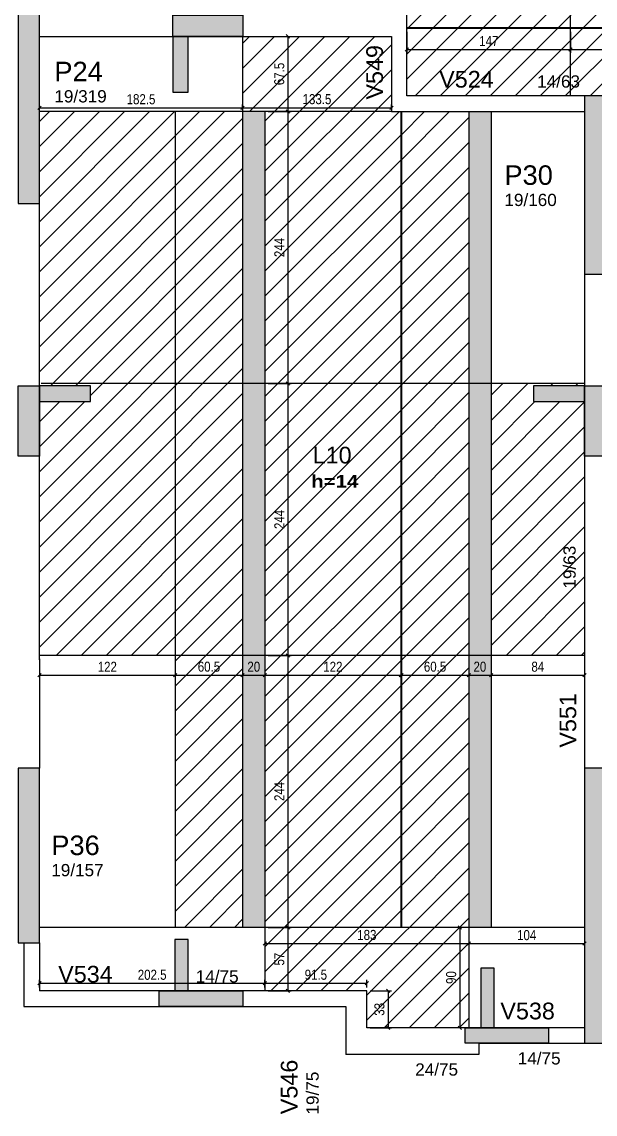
# Model space of a CAD drawing. Extents: x 3022 to 8661, y -614 to 3008.
# Drawn here: x 4243 to 4758, y 293 to 1273 of the extents above; entities that cross this region are included whole.
import ezdxf

# ---------------------------------------------------------------- set-up
doc = ezdxf.new("R2010")
doc.units = 0
doc.header["$PDMODE"] = 34
for name, color, linetype in [('COTA', 241, 'Continuous'), ('MTH-DIM-PILAR', 3, 'Continuous'), ('MTH-DIM-VIGA', 3, 'Continuous'), ('MTH-FACE-VIGA', 7, 'Continuous'), ('MTH-LINHA-SEÇÃO', 16, 'Continuous'), ('MTH-PILAR-SEGUE', 5, 'Continuous'), ('MTH-SOMBRA21', 150, 'Continuous'), ('MTH-SOMBRA25', 253, 'Continuous'), ('MTH-TIT1-PILAR', 5, 'Continuous'), ('MTH-TIT1-VIGA', 5, 'Continuous'), ('MTH-TXT-NEGRITO', 5, 'Continuous'), ('Painéis', 200, 'Continuous')]:
    doc.layers.add(name, color=color, linetype=linetype)
doc.layers.add('Hachura', color=251, linetype='Continuous', lineweight=9)
doc.styles.add('COTA TECNICA-50', font='techl___.ttf', dxfattribs={"height": 9})
doc.styles.add('TQS_ARIAL', font='arial.ttf')
doc.styles.add('TQS_ARIAL_BLACK', font='ariblk.ttf')
doc.dimstyles.new('COTA PAINEL-50', dxfattribs={"dimtxt": 9, "dimasz": 3, "dimexe": 3, "dimexo": 3, "dimgap": 3, "dimtad": 1, "dimdec": 1, "dimzin": 12, "dimdsep": 46, "dimtxsty": 'COTA TECNICA-50', "dimblk1": 'OBLIQUE', "dimblk2": 'OBLIQUE', "dimsah": 1, "dimcen": 0.9, "dimclrd": 4, "dimclre": 4, "dimclrt": 240, "dimadec": 1, "dimazin": 3, "dimtfac": 1, "dimtdec": 1, "dimtmove": 0, "dimatfit": 3, "dimfxl": 1, "dimtolj": 1, "dimtzin": 12, "dimarcsym": 0})

# ---------------------------------------------------------------- blocks, each defined once
blk = doc.blocks.new('_Oblique')
at = {"color": 0, "linetype": 'ByBlock', "lineweight": -2}
blk.add_line((-0.5, -0.5), (0.5, 0.5), dxfattribs=at)
blk = doc.blocks.new('*D71')
at = {"layer": 'COTA', "color": 4, "lineweight": -2, "transparency": 16777216}
for p, q in [((4258.87, 701.17), (4258.87, 683.43)), ((4380.87, 701.17), (4380.87, 683.43)), ((4258.87, 686.43), (4380.87, 686.43))]:
    blk.add_line(p, q, dxfattribs=at)
at = {"layer": 'Defpoints', "color": 0, "transparency": 16777216}
for p in [(4258.87, 704.17), (4380.87, 704.17), (4380.87, 686.43)]:
    blk.add_point(p, dxfattribs=at)
at = {"layer": 'COTA', "color": 4, "lineweight": -2, "transparency": 16777216, "xscale": 3, "yscale": 3, "zscale": 3, "rotation": 180}
blk.add_blockref('_Oblique', (4258.87, 686.43), dxfattribs=at)
at = {"layer": 'COTA', "color": 4, "lineweight": -2, "transparency": 16777216, "xscale": 3, "yscale": 3, "zscale": 3}
blk.add_blockref('_Oblique', (4380.87, 686.43), dxfattribs=at)
at = {"layer": 'COTA', "color": 240, "transparency": 16777216, "insert": (4319.87, 693.98), "char_height": 9, "attachment_point": 5, "style": 'COTA TECNICA-50'}
blk.add_mtext('\\A1;122', dxfattribs=at)
blk = doc.blocks.new('*D72')
at = {"layer": 'COTA', "color": 4, "lineweight": -2, "transparency": 16777216}
for p, q in [((4380.87, 701.17), (4380.87, 683.43)), ((4441.37, 701.17), (4441.37, 683.43)), ((4380.87, 686.43), (4441.37, 686.43))]:
    blk.add_line(p, q, dxfattribs=at)
at = {"layer": 'Defpoints', "color": 0, "transparency": 16777216}
for p in [(4380.87, 704.17), (4441.37, 704.17), (4441.37, 686.43)]:
    blk.add_point(p, dxfattribs=at)
at = {"layer": 'COTA', "color": 4, "lineweight": -2, "transparency": 16777216, "xscale": 3, "yscale": 3, "zscale": 3, "rotation": 180}
blk.add_blockref('_Oblique', (4380.87, 686.43), dxfattribs=at)
at = {"layer": 'COTA', "color": 4, "lineweight": -2, "transparency": 16777216, "xscale": 3, "yscale": 3, "zscale": 3}
blk.add_blockref('_Oblique', (4441.37, 686.43), dxfattribs=at)
at = {"layer": 'COTA', "color": 240, "transparency": 16777216, "insert": (4411.12, 694.03), "char_height": 9, "attachment_point": 5, "style": 'COTA TECNICA-50'}
blk.add_mtext('\\A1;60.5', dxfattribs=at)
blk = doc.blocks.new('*D73')
at = {"layer": 'COTA', "color": 4, "lineweight": -2, "transparency": 16777216}
for p, q in [((4441.37, 701.17), (4441.37, 683.43)), ((4461.37, 701.17), (4461.37, 683.43)), ((4441.37, 686.43), (4461.37, 686.43))]:
    blk.add_line(p, q, dxfattribs=at)
at = {"layer": 'Defpoints', "color": 0, "transparency": 16777216}
for p in [(4441.37, 704.17), (4461.37, 704.17), (4461.37, 686.43)]:
    blk.add_point(p, dxfattribs=at)
at = {"layer": 'COTA', "color": 4, "lineweight": -2, "transparency": 16777216, "xscale": 3, "yscale": 3, "zscale": 3, "rotation": 180}
blk.add_blockref('_Oblique', (4441.37, 686.43), dxfattribs=at)
at = {"layer": 'COTA', "color": 4, "lineweight": -2, "transparency": 16777216, "xscale": 3, "yscale": 3, "zscale": 3}
blk.add_blockref('_Oblique', (4461.37, 686.43), dxfattribs=at)
at = {"layer": 'COTA', "color": 240, "transparency": 16777216, "insert": (4451.37, 694.02), "char_height": 9, "attachment_point": 5, "style": 'COTA TECNICA-50'}
blk.add_mtext('\\A1;20', dxfattribs=at)
blk = doc.blocks.new('*D74')
at = {"layer": 'COTA', "color": 4, "lineweight": -2, "transparency": 16777216}
for p, q in [((4461.37, 701.17), (4461.37, 683.43)), ((4583.37, 701.17), (4583.37, 683.43)), ((4461.37, 686.43), (4583.37, 686.43))]:
    blk.add_line(p, q, dxfattribs=at)
at = {"layer": 'Defpoints', "color": 0, "transparency": 16777216}
for p in [(4461.37, 704.17), (4583.37, 704.17), (4583.37, 686.43)]:
    blk.add_point(p, dxfattribs=at)
at = {"layer": 'COTA', "color": 4, "lineweight": -2, "transparency": 16777216, "xscale": 3, "yscale": 3, "zscale": 3, "rotation": 180}
blk.add_blockref('_Oblique', (4461.37, 686.43), dxfattribs=at)
at = {"layer": 'COTA', "color": 4, "lineweight": -2, "transparency": 16777216, "xscale": 3, "yscale": 3, "zscale": 3}
blk.add_blockref('_Oblique', (4583.37, 686.43), dxfattribs=at)
at = {"layer": 'COTA', "color": 240, "transparency": 16777216, "insert": (4522.37, 693.98), "char_height": 9, "attachment_point": 5, "style": 'COTA TECNICA-50'}
blk.add_mtext('\\A1;122', dxfattribs=at)
blk = doc.blocks.new('*D75')
at = {"layer": 'COTA', "color": 4, "lineweight": -2, "transparency": 16777216}
for p, q in [((4583.87, 701.17), (4583.87, 683.43)), ((4644.37, 701.17), (4644.37, 683.43)), ((4583.87, 686.43), (4644.37, 686.43))]:
    blk.add_line(p, q, dxfattribs=at)
at = {"layer": 'Defpoints', "color": 0, "transparency": 16777216}
for p in [(4583.87, 704.17), (4644.37, 704.17), (4644.37, 686.43)]:
    blk.add_point(p, dxfattribs=at)
at = {"layer": 'COTA', "color": 4, "lineweight": -2, "transparency": 16777216, "xscale": 3, "yscale": 3, "zscale": 3, "rotation": 180}
blk.add_blockref('_Oblique', (4583.87, 686.43), dxfattribs=at)
at = {"layer": 'COTA', "color": 4, "lineweight": -2, "transparency": 16777216, "xscale": 3, "yscale": 3, "zscale": 3}
blk.add_blockref('_Oblique', (4644.37, 686.43), dxfattribs=at)
at = {"layer": 'COTA', "color": 240, "transparency": 16777216, "insert": (4614.12, 694.03), "char_height": 9, "attachment_point": 5, "style": 'COTA TECNICA-50'}
blk.add_mtext('\\A1;60.5', dxfattribs=at)
blk = doc.blocks.new('*D76')
at = {"layer": 'COTA', "color": 4, "lineweight": -2, "transparency": 16777216}
for p, q in [((4664.37, 701.17), (4664.37, 683.43)), ((4748.37, 701.17), (4748.37, 683.43)), ((4664.37, 686.43), (4748.37, 686.43))]:
    blk.add_line(p, q, dxfattribs=at)
at = {"layer": 'Defpoints', "color": 0, "transparency": 16777216}
for p in [(4664.37, 704.17), (4748.37, 704.17), (4748.37, 686.43)]:
    blk.add_point(p, dxfattribs=at)
at = {"layer": 'COTA', "color": 4, "lineweight": -2, "transparency": 16777216, "xscale": 3, "yscale": 3, "zscale": 3, "rotation": 180}
blk.add_blockref('_Oblique', (4664.37, 686.43), dxfattribs=at)
at = {"layer": 'COTA', "color": 4, "lineweight": -2, "transparency": 16777216, "xscale": 3, "yscale": 3, "zscale": 3}
blk.add_blockref('_Oblique', (4748.37, 686.43), dxfattribs=at)
at = {"layer": 'COTA', "color": 240, "transparency": 16777216, "insert": (4706.37, 694.02), "char_height": 9, "attachment_point": 5, "style": 'COTA TECNICA-50'}
blk.add_mtext('\\A1;84', dxfattribs=at)
blk = doc.blocks.new('*D77')
at = {"layer": 'COTA', "color": 4, "lineweight": -2, "transparency": 16777216}
for p, q in [((4461.37, 406.17), (4461.37, 413.01)), ((4552.87, 406.17), (4552.87, 413.01)), ((4461.37, 410.01), (4552.87, 410.01))]:
    blk.add_line(p, q, dxfattribs=at)
at = {"layer": 'Defpoints', "color": 0, "transparency": 16777216}
for p in [(4461.37, 403.17), (4552.87, 410.01), (4552.87, 403.17)]:
    blk.add_point(p, dxfattribs=at)
at = {"layer": 'COTA', "color": 4, "lineweight": -2, "transparency": 16777216, "xscale": 3, "yscale": 3, "zscale": 3, "rotation": 180}
blk.add_blockref('_Oblique', (4461.37, 410.01), dxfattribs=at)
at = {"layer": 'COTA', "color": 4, "lineweight": -2, "transparency": 16777216, "xscale": 3, "yscale": 3, "zscale": 3}
blk.add_blockref('_Oblique', (4552.87, 410.01), dxfattribs=at)
at = {"layer": 'COTA', "color": 240, "transparency": 16777216, "insert": (4507.12, 417.64), "char_height": 9, "attachment_point": 5, "style": 'COTA TECNICA-50'}
blk.add_mtext('\\A1;91.5', dxfattribs=at)
blk = doc.blocks.new('*D78')
at = {"layer": 'COTA', "color": 4, "lineweight": -2, "transparency": 16777216}
for p, q in [((4555.87, 403.17), (4574.89, 403.17)), ((4571.89, 403.17), (4571.89, 370.17)), ((4555.87, 370.17), (4574.89, 370.17))]:
    blk.add_line(p, q, dxfattribs=at)
at = {"layer": 'Defpoints', "color": 0, "transparency": 16777216}
for p in [(4552.87, 403.17), (4552.87, 370.17), (4571.89, 370.17)]:
    blk.add_point(p, dxfattribs=at)
at = {"layer": 'COTA', "color": 4, "lineweight": -2, "transparency": 16777216, "xscale": 3, "yscale": 3, "zscale": 3}
for p, rotation in [((4571.89, 403.17), 90), ((4571.89, 370.17), 270)]:
    blk.add_blockref('_Oblique', p, dxfattribs=dict(at, rotation=rotation))
at = {"layer": 'COTA', "color": 240, "transparency": 16777216, "insert": (4564.19, 386.67), "char_height": 9, "attachment_point": 5, "rotation": 90, "style": 'COTA TECNICA-50'}
blk.add_mtext('\\A1;33', dxfattribs=at)
blk = doc.blocks.new('*D79')
at = {"layer": 'COTA', "color": 4, "lineweight": -2, "transparency": 16777216}
for p, q in [((4444.37, 1259.67), (4484.86, 1259.67)), ((4481.86, 1259.67), (4481.86, 1192.17)), ((4464.37, 1192.17), (4484.86, 1192.17))]:
    blk.add_line(p, q, dxfattribs=at)
at = {"layer": 'Defpoints', "color": 0, "transparency": 16777216}
for p in [(4441.37, 1259.67), (4461.37, 1192.17), (4481.86, 1192.17)]:
    blk.add_point(p, dxfattribs=at)
at = {"layer": 'COTA', "color": 4, "lineweight": -2, "transparency": 16777216, "xscale": 3, "yscale": 3, "zscale": 3}
for p, rotation in [((4481.86, 1259.67), 90), ((4481.86, 1192.17), 270)]:
    blk.add_blockref('_Oblique', p, dxfattribs=dict(at, rotation=rotation))
at = {"layer": 'COTA', "color": 240, "transparency": 16777216, "insert": (4474.26, 1225.92), "char_height": 9, "attachment_point": 5, "rotation": 90, "style": 'COTA TECNICA-50'}
blk.add_mtext('\\A1;67.5', dxfattribs=at)
blk = doc.blocks.new('*D80')
at = {"layer": 'COTA', "color": 4, "lineweight": -2, "transparency": 16777216}
for p, q in [((4464.37, 1192.17), (4484.86, 1192.17)), ((4481.86, 1192.17), (4481.86, 948.17)), ((4480.93, 948.17), (4484.86, 948.17))]:
    blk.add_line(p, q, dxfattribs=at)
at = {"layer": 'Defpoints', "color": 0, "transparency": 16777216}
for p in [(4461.37, 1192.17), (4477.93, 948.17), (4481.86, 948.17)]:
    blk.add_point(p, dxfattribs=at)
at = {"layer": 'COTA', "color": 4, "lineweight": -2, "transparency": 16777216, "xscale": 3, "yscale": 3, "zscale": 3}
for p, rotation in [((4481.86, 1192.17), 90), ((4481.86, 948.17), 270)]:
    blk.add_blockref('_Oblique', p, dxfattribs=dict(at, rotation=rotation))
at = {"layer": 'COTA', "color": 240, "transparency": 16777216, "insert": (4474.29, 1070.17), "char_height": 9, "attachment_point": 5, "rotation": 90, "style": 'COTA TECNICA-50'}
blk.add_mtext('\\A1;244', dxfattribs=at)
blk = doc.blocks.new('*D81')
at = {"layer": 'COTA', "color": 4, "lineweight": -2, "transparency": 16777216}
for p, q in [((4464.37, 704.17), (4484.86, 704.17)), ((4481.86, 704.17), (4481.86, 460.17)), ((4464.37, 460.17), (4484.86, 460.17))]:
    blk.add_line(p, q, dxfattribs=at)
at = {"layer": 'Defpoints', "color": 0, "transparency": 16777216}
for p in [(4461.37, 704.17), (4461.37, 460.17), (4481.86, 460.17)]:
    blk.add_point(p, dxfattribs=at)
at = {"layer": 'COTA', "color": 4, "lineweight": -2, "transparency": 16777216, "xscale": 3, "yscale": 3, "zscale": 3}
for p, rotation in [((4481.86, 704.17), 90), ((4481.86, 460.17), 270)]:
    blk.add_blockref('_Oblique', p, dxfattribs=dict(at, rotation=rotation))
at = {"layer": 'COTA', "color": 240, "transparency": 16777216, "insert": (4474.29, 582.17), "char_height": 9, "attachment_point": 5, "rotation": 90, "style": 'COTA TECNICA-50'}
blk.add_mtext('\\A1;244', dxfattribs=at)
blk = doc.blocks.new('*D82')
at = {"layer": 'COTA', "color": 4, "lineweight": -2, "transparency": 16777216}
for p, q in [((4464.37, 460.17), (4484.86, 460.17)), ((4481.86, 460.17), (4481.86, 403.17)), ((4464.37, 403.17), (4484.86, 403.17))]:
    blk.add_line(p, q, dxfattribs=at)
at = {"layer": 'Defpoints', "color": 0, "transparency": 16777216}
for p in [(4461.37, 460.17), (4461.37, 403.17), (4481.86, 403.17)]:
    blk.add_point(p, dxfattribs=at)
at = {"layer": 'COTA', "color": 4, "lineweight": -2, "transparency": 16777216, "xscale": 3, "yscale": 3, "zscale": 3}
for p, rotation in [((4481.86, 460.17), 90), ((4481.86, 403.17), 270)]:
    blk.add_blockref('_Oblique', p, dxfattribs=dict(at, rotation=rotation))
at = {"layer": 'COTA', "color": 240, "transparency": 16777216, "insert": (4474.26, 431.67), "char_height": 9, "attachment_point": 5, "rotation": 90, "style": 'COTA TECNICA-50'}
blk.add_mtext('\\A1;57', dxfattribs=at)
blk = doc.blocks.new('*D83')
at = {"layer": 'COTA', "color": 4, "lineweight": -2, "transparency": 16777216}
for p, q in [((4258.87, 1195.17), (4258.87, 1198.57)), ((4441.37, 1195.17), (4441.37, 1198.57)), ((4258.87, 1195.57), (4441.37, 1195.57))]:
    blk.add_line(p, q, dxfattribs=at)
at = {"layer": 'Defpoints', "color": 0, "transparency": 16777216}
for p in [(4258.87, 1192.17), (4441.37, 1195.57), (4441.37, 1192.17)]:
    blk.add_point(p, dxfattribs=at)
at = {"layer": 'COTA', "color": 4, "lineweight": -2, "transparency": 16777216, "xscale": 3, "yscale": 3, "zscale": 3, "rotation": 180}
blk.add_blockref('_Oblique', (4258.87, 1195.57), dxfattribs=at)
at = {"layer": 'COTA', "color": 4, "lineweight": -2, "transparency": 16777216, "xscale": 3, "yscale": 3, "zscale": 3}
blk.add_blockref('_Oblique', (4441.37, 1195.57), dxfattribs=at)
at = {"layer": 'COTA', "color": 240, "transparency": 16777216, "insert": (4350.12, 1203.19), "char_height": 9, "attachment_point": 5, "style": 'COTA TECNICA-50'}
blk.add_mtext('\\A1;182.5', dxfattribs=at)
blk = doc.blocks.new('*D84')
at = {"layer": 'COTA', "color": 4, "lineweight": -2, "transparency": 16777216}
for p, q in [((4441.37, 1195.17), (4441.37, 1198.57)), ((4574.87, 1195.17), (4574.87, 1198.57)), ((4441.37, 1195.57), (4574.87, 1195.57))]:
    blk.add_line(p, q, dxfattribs=at)
at = {"layer": 'Defpoints', "color": 0, "transparency": 16777216}
for p in [(4441.37, 1192.17), (4574.87, 1195.57), (4574.87, 1192.17)]:
    blk.add_point(p, dxfattribs=at)
at = {"layer": 'COTA', "color": 4, "lineweight": -2, "transparency": 16777216, "xscale": 3, "yscale": 3, "zscale": 3, "rotation": 180}
blk.add_blockref('_Oblique', (4441.37, 1195.57), dxfattribs=at)
at = {"layer": 'COTA', "color": 4, "lineweight": -2, "transparency": 16777216, "xscale": 3, "yscale": 3, "zscale": 3}
blk.add_blockref('_Oblique', (4574.87, 1195.57), dxfattribs=at)
at = {"layer": 'COTA', "color": 240, "transparency": 16777216, "insert": (4508.12, 1203.26), "char_height": 9, "attachment_point": 5, "style": 'COTA TECNICA-50'}
blk.add_mtext('\\A1;133.5', dxfattribs=at)
blk = doc.blocks.new('*D85')
at = {"layer": 'COTA', "color": 4, "lineweight": -2, "transparency": 16777216}
for p, q in [((4461.37, 457.17), (4461.37, 442.6)), ((4644.37, 457.17), (4644.37, 442.6)), ((4461.37, 445.6), (4644.37, 445.6))]:
    blk.add_line(p, q, dxfattribs=at)
at = {"layer": 'Defpoints', "color": 0, "transparency": 16777216}
for p in [(4461.37, 460.17), (4644.37, 460.17), (4644.37, 445.6)]:
    blk.add_point(p, dxfattribs=at)
at = {"layer": 'COTA', "color": 4, "lineweight": -2, "transparency": 16777216, "xscale": 3, "yscale": 3, "zscale": 3, "rotation": 180}
blk.add_blockref('_Oblique', (4461.37, 445.6), dxfattribs=at)
at = {"layer": 'COTA', "color": 4, "lineweight": -2, "transparency": 16777216, "xscale": 3, "yscale": 3, "zscale": 3}
blk.add_blockref('_Oblique', (4644.37, 445.6), dxfattribs=at)
at = {"layer": 'COTA', "color": 240, "transparency": 16777216, "insert": (4552.87, 453.32), "char_height": 9, "attachment_point": 5, "style": 'COTA TECNICA-50'}
blk.add_mtext('\\A1;183', dxfattribs=at)
blk = doc.blocks.new('*D86')
at = {"layer": 'COTA', "color": 4, "lineweight": -2, "transparency": 16777216}
for p, q in [((4644.37, 457.17), (4644.37, 442.6)), ((4748.37, 457.17), (4748.37, 442.6)), ((4644.37, 445.6), (4748.37, 445.6))]:
    blk.add_line(p, q, dxfattribs=at)
at = {"layer": 'Defpoints', "color": 0, "transparency": 16777216}
for p in [(4644.37, 460.17), (4748.37, 460.17), (4748.37, 445.6)]:
    blk.add_point(p, dxfattribs=at)
at = {"layer": 'COTA', "color": 4, "lineweight": -2, "transparency": 16777216, "xscale": 3, "yscale": 3, "zscale": 3, "rotation": 180}
blk.add_blockref('_Oblique', (4644.37, 445.6), dxfattribs=at)
at = {"layer": 'COTA', "color": 4, "lineweight": -2, "transparency": 16777216, "xscale": 3, "yscale": 3, "zscale": 3}
blk.add_blockref('_Oblique', (4748.37, 445.6), dxfattribs=at)
at = {"layer": 'COTA', "color": 240, "transparency": 16777216, "insert": (4696.37, 453.2), "char_height": 9, "attachment_point": 5, "style": 'COTA TECNICA-50'}
blk.add_mtext('\\A1;104', dxfattribs=at)
blk = doc.blocks.new('*D87')
at = {"layer": 'COTA', "color": 4, "lineweight": -2, "transparency": 16777216}
for p, q in [((4641.37, 460.17), (4633.24, 460.17)), ((4636.24, 460.17), (4636.24, 370.17)), ((4641.37, 370.17), (4633.24, 370.17))]:
    blk.add_line(p, q, dxfattribs=at)
at = {"layer": 'Defpoints', "color": 0, "transparency": 16777216}
for p in [(4644.37, 460.17), (4636.24, 370.17), (4644.37, 370.17)]:
    blk.add_point(p, dxfattribs=at)
at = {"layer": 'COTA', "color": 4, "lineweight": -2, "transparency": 16777216, "xscale": 3, "yscale": 3, "zscale": 3}
for p, rotation in [((4636.24, 460.17), 90), ((4636.24, 370.17), 270)]:
    blk.add_blockref('_Oblique', p, dxfattribs=dict(at, rotation=rotation))
at = {"layer": 'COTA', "color": 240, "transparency": 16777216, "insert": (4628.62, 415.17), "char_height": 9, "attachment_point": 5, "rotation": 90, "style": 'COTA TECNICA-50'}
blk.add_mtext('\\A1;90', dxfattribs=at)
blk = doc.blocks.new('*D88')
at = {"layer": 'COTA', "color": 4, "lineweight": -2, "transparency": 16777216}
for p, q in [((4464.37, 948.17), (4484.86, 948.17)), ((4481.86, 948.17), (4481.86, 704.17)), ((4464.37, 704.17), (4484.86, 704.17))]:
    blk.add_line(p, q, dxfattribs=at)
at = {"layer": 'Defpoints', "color": 0, "transparency": 16777216}
for p in [(4461.37, 948.17), (4461.37, 704.17), (4481.86, 704.17)]:
    blk.add_point(p, dxfattribs=at)
at = {"layer": 'COTA', "color": 4, "lineweight": -2, "transparency": 16777216, "xscale": 3, "yscale": 3, "zscale": 3}
for p, rotation in [((4481.86, 948.17), 90), ((4481.86, 704.17), 270)]:
    blk.add_blockref('_Oblique', p, dxfattribs=dict(at, rotation=rotation))
at = {"layer": 'COTA', "color": 240, "transparency": 16777216, "insert": (4474.29, 826.17), "char_height": 9, "attachment_point": 5, "rotation": 90, "style": 'COTA TECNICA-50'}
blk.add_mtext('\\A1;244', dxfattribs=at)
blk = doc.blocks.new('*D89')
at = {"layer": 'COTA', "color": 4, "lineweight": -2, "transparency": 16777216}
for p, q in [((4644.37, 701.17), (4644.37, 683.43)), ((4664.37, 701.17), (4664.37, 683.43)), ((4644.37, 686.43), (4664.37, 686.43))]:
    blk.add_line(p, q, dxfattribs=at)
at = {"layer": 'Defpoints', "color": 0, "transparency": 16777216}
for p in [(4644.37, 704.17), (4664.37, 704.17), (4664.37, 686.43)]:
    blk.add_point(p, dxfattribs=at)
at = {"layer": 'COTA', "color": 4, "lineweight": -2, "transparency": 16777216, "xscale": 3, "yscale": 3, "zscale": 3, "rotation": 180}
blk.add_blockref('_Oblique', (4644.37, 686.43), dxfattribs=at)
at = {"layer": 'COTA', "color": 4, "lineweight": -2, "transparency": 16777216, "xscale": 3, "yscale": 3, "zscale": 3}
blk.add_blockref('_Oblique', (4664.37, 686.43), dxfattribs=at)
at = {"layer": 'COTA', "color": 240, "transparency": 16777216, "insert": (4654.37, 694.02), "char_height": 9, "attachment_point": 5, "style": 'COTA TECNICA-50'}
blk.add_mtext('\\A1;20', dxfattribs=at)
blk = doc.blocks.new('*D90')
at = {"layer": 'COTA', "color": 4, "lineweight": -2, "transparency": 16777216}
for p, q in [((4258.87, 406.17), (4258.87, 413.01)), ((4461.37, 406.17), (4461.37, 413.01)), ((4258.87, 410.01), (4461.37, 410.01))]:
    blk.add_line(p, q, dxfattribs=at)
at = {"layer": 'Defpoints', "color": 0, "transparency": 16777216}
for p in [(4258.87, 403.17), (4461.37, 410.01), (4461.37, 403.17)]:
    blk.add_point(p, dxfattribs=at)
at = {"layer": 'COTA', "color": 4, "lineweight": -2, "transparency": 16777216, "xscale": 3, "yscale": 3, "zscale": 3, "rotation": 180}
blk.add_blockref('_Oblique', (4258.87, 410.01), dxfattribs=at)
at = {"layer": 'COTA', "color": 4, "lineweight": -2, "transparency": 16777216, "xscale": 3, "yscale": 3, "zscale": 3}
blk.add_blockref('_Oblique', (4461.37, 410.01), dxfattribs=at)
at = {"layer": 'COTA', "color": 240, "transparency": 16777216, "insert": (4360.12, 417.61), "char_height": 9, "attachment_point": 5, "style": 'COTA TECNICA-50'}
blk.add_mtext('\\A1;202.5', dxfattribs=at)
blk = doc.blocks.new('*D180')
at = {"layer": 'COTA', "color": 4, "lineweight": -2, "transparency": 16777216}
for p, q in [((4588.87, 1263.67), (4588.87, 1244.91)), ((4735.87, 1263.67), (4735.87, 1244.91)), ((4588.87, 1247.91), (4735.87, 1247.91))]:
    blk.add_line(p, q, dxfattribs=at)
at = {"layer": 'Defpoints', "color": 0, "transparency": 16777216}
for p in [(4588.87, 1266.67), (4735.87, 1266.67), (4735.87, 1247.91)]:
    blk.add_point(p, dxfattribs=at)
at = {"layer": 'COTA', "color": 4, "lineweight": -2, "transparency": 16777216, "xscale": 3, "yscale": 3, "zscale": 3, "rotation": 180}
blk.add_blockref('_Oblique', (4588.87, 1247.91), dxfattribs=at)
at = {"layer": 'COTA', "color": 4, "lineweight": -2, "transparency": 16777216, "xscale": 3, "yscale": 3, "zscale": 3}
blk.add_blockref('_Oblique', (4735.87, 1247.91), dxfattribs=at)
at = {"layer": 'COTA', "color": 240, "transparency": 16777216, "insert": (4662.37, 1255.47), "char_height": 9, "attachment_point": 5, "style": 'COTA TECNICA-50'}
blk.add_mtext('\\A1;147', dxfattribs=at)
blk = doc.blocks.new('*D181')
at = {"layer": 'COTA', "color": 4, "lineweight": -2, "transparency": 16777216}
for p, q in [((4735.87, 1263.67), (4735.87, 1244.91)), ((4735.87, 1247.91), (4979.87, 1247.91))]:
    blk.add_line(p, q, dxfattribs=at)
at = {"layer": 'Defpoints', "color": 0, "transparency": 16777216}
for p in [(4735.87, 1266.67), (4979.87, 1247.91), (4979.87, 1247.91)]:
    blk.add_point(p, dxfattribs=at)
at = {"layer": 'COTA', "color": 4, "lineweight": -2, "transparency": 16777216, "xscale": 3, "yscale": 3, "zscale": 3, "rotation": 180}
blk.add_blockref('_Oblique', (4735.87, 1247.91), dxfattribs=at)
at = {"layer": 'COTA', "color": 4, "lineweight": -2, "transparency": 16777216, "xscale": 3, "yscale": 3, "zscale": 3}
blk.add_blockref('_Oblique', (4979.87, 1247.91), dxfattribs=at)
at = {"layer": 'COTA', "color": 240, "transparency": 16777216, "insert": (4857.87, 1255.47), "char_height": 9, "attachment_point": 5, "style": 'COTA TECNICA-50'}
blk.add_mtext('\\A1;244', dxfattribs=at)

msp = doc.modelspace()

# ---------------------------------------------------------------- hatches: boundary and pattern name
at = {"layer": 'Hachura', "linetype": 'ByBlock'}
h = msp.add_hatch(dxfattribs=at)
h.set_pattern_fill('ANSI31', color=256, scale=5)
h.paths.add_polyline_path([(4588.87, 1332.17), (4588.87, 1278.67), (4588.87, 1267.17), (4735.87, 1267.17), (4735.87, 1332.17)])
h.paths.add_polyline_path([(4735.87, 1206.17), (4735.87, 1266.67), (4588.87, 1266.67), (4588.87, 1259.67), (4588.87, 1206.17)])
h.paths.add_polyline_path([(4886.98, 1206.17), (4886.98, 1256.17), (4898.98, 1256.17), (4898.98, 1206.17), (4947.98, 1206.17), (4979.87, 1206.17), (4979.87, 1266.67), (4735.87, 1266.67), (4735.87, 1206.17), (4748.37, 1206.17), (4767.37, 1206.17)])
h.paths.add_polyline_path([(4979.87, 1267.17), (4979.87, 1332.17), (4898.98, 1332.17), (4898.98, 1282.17), (4886.98, 1282.17), (4886.98, 1332.17), (4884.98, 1332.17), (4767.37, 1332.17), (4748.37, 1332.17), (4735.87, 1332.17), (4735.87, 1267.17)])
h.paths.add_polyline_path([(4979.87, 1332.17), (4979.87, 1267.17), (5223.87, 1267.17), (5223.87, 1332.17)])
h.paths.add_polyline_path([(5223.87, 1206.17), (5223.87, 1266.67), (4979.87, 1266.67), (4979.87, 1206.17)])
h.paths.add_polyline_path([(5357.97, 1206.17), (5357.97, 1256.17), (5369.97, 1256.17), (5369.97, 1206.17), (5418.97, 1206.17), (5468.37, 1206.17), (5468.37, 1266.67), (5224.37, 1266.67), (5224.37, 1206.17)])
h.paths.add_polyline_path([(5468.37, 1267.17), (5468.37, 1332.17), (5369.97, 1332.17), (5369.97, 1282.17), (5357.97, 1282.17), (5357.97, 1332.17), (5355.97, 1332.17), (5224.37, 1332.17), (5224.37, 1267.17)])
h.paths.add_polyline_path([(5712.37, 1267.17), (5712.37, 1332.17), (5676.88, 1332.17), (5676.88, 1282.17), (5664.88, 1282.17), (5664.88, 1332.17), (5662.88, 1332.17), (5487.37, 1332.17), (5468.37, 1332.17), (5468.37, 1267.17)])
h.paths.add_polyline_path([(5664.88, 1206.17), (5664.88, 1256.17), (5676.88, 1256.17), (5676.88, 1206.17), (5712.37, 1206.17), (5712.37, 1266.67), (5468.37, 1266.67), (5468.37, 1206.17), (5487.37, 1206.17)])
h.paths.add_polyline_path([(5956.37, 1267.17), (5956.37, 1332.17), (5937.37, 1332.17), (5712.37, 1332.17), (5712.37, 1267.17)])
h = msp.add_hatch(dxfattribs=at)
h.set_pattern_fill('ANSI31', color=256, scale=5)
h.paths.add_polyline_path([(4380.87, 1192.17), (4258.87, 1192.17), (4258.87, 1109.67), (4258.87, 946.09), (4304.87, 946.09), (4304.87, 932.09), (4258.87, 932.09), (4258.87, 883.09), (4258.87, 704.17), (4380.87, 704.17)])
h.paths.add_polyline_path([(4380.87, 948.17), (4441.37, 948.17), (4441.37, 1192.17), (4380.87, 1192.17)])
h.paths.add_polyline_path([(4441.37, 1259.67), (4441.37, 1192.17), (4574.87, 1192.17), (4574.87, 1206.17), (4574.87, 1259.67)])
h.paths.add_polyline_path([(4583.37, 1192.17), (4574.87, 1192.17), (4461.37, 1192.17), (4461.37, 948.17), (4583.37, 948.17)])
h.paths.add_polyline_path([(4583.87, 948.17), (4644.37, 948.17), (4644.37, 1192.17), (4588.87, 1192.17), (4583.87, 1192.17)])
h.paths.add_polyline_path([(4748.37, 932.09), (4702.37, 932.09), (4702.37, 946.09), (4748.37, 946.09), (4748.37, 948.17), (4664.37, 948.17), (4664.37, 704.17), (4748.37, 704.17)])
h.paths.add_polyline_path([(4644.37, 948.17), (4583.87, 948.17), (4583.87, 704.17), (4644.37, 704.17)])
h.paths.add_polyline_path([(4461.37, 948.17), (4461.37, 704.17), (4583.37, 704.17), (4583.37, 948.17)])
h.paths.add_polyline_path([(4441.37, 948.17), (4380.87, 948.17), (4380.87, 704.17), (4441.37, 704.17)])
h.paths.add_polyline_path([(4441.37, 704.17), (4380.87, 704.17), (4380.87, 460.17), (4441.37, 460.17)])
h.paths.add_polyline_path([(4461.37, 460.17), (4583.37, 460.17), (4583.37, 704.17), (4461.37, 704.17)])
h.paths.add_polyline_path([(4583.87, 460.17), (4644.37, 460.17), (4644.37, 704.17), (4583.87, 704.17)])
h.paths.add_polyline_path([(4461.37, 460.17), (4461.37, 403.17), (4533.87, 403.17), (4552.87, 403.17), (4552.87, 389.17), (4552.87, 370.17), (4644.37, 370.17), (4644.37, 460.17)])
at = {"layer": 'Hachura'}
h = msp.add_hatch(color=256, dxfattribs=at)
h.dxf.hatch_style = 1
h.paths.add_polyline_path([(4461.37, 948.17), (4441.37, 948.17), (4441.37, 1192.17), (4461.37, 1192.17)])
h.paths.add_polyline_path([(4461.37, 704.17), (4441.37, 704.17), (4441.37, 948.17), (4461.37, 948.17)])
h.paths.add_polyline_path([(4461.37, 460.17), (4441.37, 460.17), (4441.37, 704.17), (4461.37, 704.17)])
h.paths.add_polyline_path([(4664.37, 460.17), (4644.37, 460.17), (4644.37, 704.17), (4664.37, 704.17)])
h.paths.add_polyline_path([(4664.37, 704.17), (4644.37, 704.17), (4644.37, 948.17), (4664.37, 948.17)])
h.paths.add_polyline_path([(4664.37, 948.17), (4644.37, 948.17), (4644.37, 1192.17), (4664.37, 1192.17)])

# ---------------------------------------------------------------- linework, layer by layer
at = {"layer": 'MTH-FACE-VIGA', "linetype": 'Continuous'}
for p, q in [((4588.87, 1259.67), (4588.87, 1278.67)), ((4258.87, 1259.67), (4574.87, 1259.67)), ((4574.87, 1259.67), (4574.87, 1206.17)), ((4588.87, 1206.17), (4588.87, 1259.67)), ((4574.87, 1206.17), (4574.87, 1192.17)), ((4748.37, 1206.17), (4588.87, 1206.17)), ((4574.87, 1192.17), (4588.87, 1192.17)), ((4588.87, 1192.17), (4748.37, 1192.17)), ((4258.87, 700.17), (4258.87, 1109.67)), ((4748.37, 1046.17), (4748.37, 603.17)), ((4258.87, 700.17), (4258.87, 603.17)), ((4244.87, 446.17), (4244.87, 389.17)), ((4258.87, 446.17), (4258.87, 403.17)), ((4533.87, 403.17), (4258.87, 403.17)), ((4552.87, 403.17), (4533.87, 403.17)), ((4552.87, 389.17), (4552.87, 403.17)), ((4244.87, 389.17), (4533.87, 389.17)), ((4533.87, 389.17), (4533.87, 346.17)), ((4552.87, 370.17), (4552.87, 389.17)), ((4748.37, 370.17), (4552.87, 370.17)), ((4653.37, 356.17), (4748.37, 356.17)), ((4653.37, 356.17), (4653.37, 346.17)), ((4653.37, 346.17), (4533.87, 346.17))]:
    msp.add_line(p, q, dxfattribs=at)
at = {"layer": 'MTH-LINHA-SEÇÃO', "linetype": 'Continuous'}
for points in [[(4441.56, 1259.67), (4378.56, 1259.67), (4378.56, 1278.67), (4441.56, 1278.67), (4441.56, 1259.67)], [(4378.56, 1259.67), (4378.56, 1209.67), (4392.56, 1209.67), (4392.56, 1259.67), (4378.56, 1259.67)], [(4239.87, 883.09), (4239.87, 946.09), (4258.87, 946.09), (4258.87, 883.09), (4239.87, 883.09)], [(4304.87, 946.09), (4258.87, 946.09), (4258.87, 932.09), (4304.87, 932.09), (4304.87, 946.09)], [(4748.37, 946.09), (4702.37, 946.09), (4702.37, 932.09), (4748.37, 932.09), (4748.37, 946.09)], [(4748.37, 883.09), (4748.37, 946.09), (4767.37, 946.09), (4767.37, 883.09), (4748.37, 883.09)], [(4380.56, 449.17), (4380.56, 403.17), (4392.56, 403.17), (4392.56, 449.17), (4380.56, 449.17)], [(4655.12, 423.6), (4655.12, 370.17), (4667.12, 370.17), (4667.12, 423.6), (4655.12, 423.6)], [(4441.56, 389.17), (4366.56, 389.17), (4366.56, 403.17), (4441.56, 403.17), (4441.56, 389.17)], [(4716.12, 356.17), (4641.12, 356.17), (4641.12, 370.17), (4716.12, 370.17), (4716.12, 356.17)]]:
    msp.add_lwpolyline(points, dxfattribs=at)
at = {"layer": 'MTH-PILAR-SEGUE', "linetype": 'Continuous'}
for points in [[(4239.87, 1109.67), (4258.87, 1109.67), (4258.87, 1428.67), (4239.87, 1428.67), (4239.87, 1109.67)], [(4748.37, 1046.17), (4767.37, 1046.17), (4767.37, 1206.17), (4748.37, 1206.17), (4748.37, 1046.17)], [(4239.87, 446.17), (4258.87, 446.17), (4258.87, 603.17), (4239.87, 603.17), (4239.87, 446.17)], [(4748.37, 356.17), (4767.37, 356.17), (4767.37, 603.17), (4748.37, 603.17), (4748.37, 356.17)]]:
    msp.add_lwpolyline(points, dxfattribs=at)
at = {"layer": 'MTH-SOMBRA21', "linetype": 'Continuous'}
for points in [[(4441.56, 1259.67), (4378.56, 1259.67), (4378.56, 1278.67)], [(4441.56, 1259.67), (4378.56, 1278.67), (4441.56, 1278.67)], [(4441.56, 1259.67), (4441.56, 1278.67), (4441.56, 1259.67)], [(4378.56, 1259.67), (4378.56, 1209.67), (4392.56, 1209.67)], [(4378.56, 1259.67), (4392.56, 1209.67), (4392.56, 1259.67)], [(4378.56, 1259.67), (4392.56, 1259.67), (4378.56, 1259.67)], [(4239.87, 883.09), (4239.87, 946.09), (4258.87, 946.09)], [(4239.87, 883.09), (4258.87, 946.09), (4258.87, 883.09)], [(4304.87, 946.09), (4258.87, 946.09), (4258.87, 932.09)], [(4304.87, 946.09), (4258.87, 932.09), (4304.87, 932.09)], [(4304.87, 946.09), (4304.87, 932.09), (4304.87, 946.09)], [(4748.37, 946.09), (4702.37, 946.09), (4702.37, 932.09)], [(4748.37, 946.09), (4702.37, 932.09), (4748.37, 932.09)], [(4748.37, 946.09), (4748.37, 932.09), (4748.37, 946.09)], [(4748.37, 883.09), (4748.37, 946.09), (4767.37, 946.09)], [(4748.37, 883.09), (4767.37, 946.09), (4767.37, 883.09)], [(4239.87, 883.09), (4258.87, 883.09), (4239.87, 883.09)], [(4748.37, 883.09), (4767.37, 883.09), (4748.37, 883.09)], [(4380.56, 449.17), (4380.56, 403.17), (4392.56, 403.17)], [(4380.56, 449.17), (4392.56, 403.17), (4392.56, 449.17)], [(4380.56, 449.17), (4392.56, 449.17), (4380.56, 449.17)], [(4655.12, 423.6), (4655.12, 370.17), (4667.12, 370.17)], [(4655.12, 423.6), (4667.12, 370.17), (4667.12, 423.6)], [(4655.12, 423.6), (4667.12, 423.6), (4655.12, 423.6)], [(4441.56, 389.17), (4366.56, 389.17), (4366.56, 403.17)], [(4441.56, 389.17), (4366.56, 403.17), (4441.56, 403.17)], [(4441.56, 389.17), (4441.56, 403.17), (4441.56, 389.17)], [(4716.12, 356.17), (4641.12, 356.17), (4641.12, 370.17)], [(4716.12, 356.17), (4641.12, 370.17), (4716.12, 370.17)], [(4716.12, 356.17), (4716.12, 370.17), (4716.12, 356.17)]]:
    msp.add_solid(points, dxfattribs=at)
at = {"layer": 'MTH-SOMBRA25', "linetype": 'Continuous'}
for points in [[(4239.87, 1109.67), (4258.87, 1109.67), (4258.87, 1428.67)], [(4239.87, 1109.67), (4258.87, 1428.67), (4239.87, 1428.67)], [(4748.37, 1046.17), (4767.37, 1046.17), (4767.37, 1206.17)], [(4748.37, 1046.17), (4767.37, 1206.17), (4748.37, 1206.17)], [(4748.37, 1046.17), (4748.37, 1206.17), (4748.37, 1046.17)], [(4239.87, 446.17), (4258.87, 446.17), (4258.87, 603.17)], [(4239.87, 446.17), (4258.87, 603.17), (4239.87, 603.17)], [(4748.37, 356.17), (4767.37, 356.17), (4767.37, 603.17)], [(4748.37, 356.17), (4767.37, 603.17), (4748.37, 603.17)], [(4748.37, 356.17), (4748.37, 603.17), (4748.37, 356.17)]]:
    msp.add_solid(points, dxfattribs=at)
at = {"layer": 'Painéis'}
for p, q in [((4735.87, 1206.17), (4735.87, 1332.17)), ((5956.37, 1267.17), (4588.87, 1267.17)), ((5956.37, 1266.67), (4588.87, 1266.67)), ((4441.37, 1259.67), (4441.37, 460.17)), ((4574.87, 1192.17), (4258.87, 1192.17)), ((4380.87, 1192.17), (4380.87, 460.17)), ((4461.37, 1192.17), (4461.37, 403.17)), ((4583.37, 1192.17), (4583.37, 460.17)), ((4583.87, 1192.17), (4583.87, 460.17)), ((4644.37, 1192.17), (4644.37, 370.17)), ((4664.37, 1192.17), (4664.37, 460.17)), ((4748.37, 948.17), (4260.37, 948.17)), ((4748.37, 704.17), (4258.87, 704.17)), ((4748.37, 460.17), (4258.87, 460.17))]:
    msp.add_line(p, q, dxfattribs=at)

# ---------------------------------------------------------------- texts
at = {"layer": 'MTH-DIM-PILAR', "linetype": 'Continuous', "style": 'TQS_ARIAL'}
for s, p in [('19/319', (4272.34, 1200.37)), ('19/160', (4676.4, 1107.41)), ('19/157', (4269.57, 506.05))]:
    msp.add_text(s, height=11, dxfattribs=at).set_placement(p)
at = {"layer": 'MTH-DIM-VIGA', "linetype": 'Continuous', "style": 'TQS_ARIAL'}
for s, p in [('14/63', (4705.8, 1213.67)), ('14/75', (4399.31, 410.67)), ('14/75', (4688.37, 337.17)), ('24/75', (4596.31, 327.17))]:
    msp.add_text(s, height=11, dxfattribs=at).set_placement(p)
for s, p in [('19/63', (4740.37, 764.17)), ('19/75', (4509.64, 292.28))]:
    msp.add_text(s, height=11, rotation=90, dxfattribs=at).set_placement(p)
at = {"layer": 'MTH-TIT1-PILAR', "linetype": 'Continuous', "style": 'TQS_ARIAL'}
for s, p in [('P24', (4272.34, 1219.37)), ('P30', (4676.4, 1126.41)), ('P36', (4269.57, 525.05))]:
    msp.add_text(s, height=17.5, dxfattribs=at).set_placement(p)
at = {"layer": 'MTH-TIT1-VIGA', "linetype": 'Continuous', "style": 'TQS_ARIAL'}
for s, p in [('V549', (4567.37, 1202.92)), ('V551', (4740.87, 621.44)), ('V546', (4490.64, 292.51))]:
    msp.add_text(s, height=15, rotation=90, dxfattribs=at).set_placement(p)
for s, p in [('V524', (4617.82, 1213.67)), ('L10', (4504.24, 876.42)), ('V534', (4275.78, 410.67)), ('V538', (4672.77, 377.67))]:
    msp.add_text(s, height=15, dxfattribs=at).set_placement(p)
at = {"layer": 'MTH-TXT-NEGRITO', "color": 3, "linetype": 'Continuous', "style": 'TQS_ARIAL_BLACK'}
msp.add_text('h=14', height=11.5, dxfattribs=at).set_placement((4502.87, 854.68))

# ---------------------------------------------------------------- dimensions: what is measured, and where the dimension line sits
at = {"layer": 'COTA'}
for base, p1, p2, picture, middle in [((4735.87, 1247.91), (4588.87, 1266.67), (4735.87, 1266.67), '*D180', (4662.37, 1255.47)), ((4441.37, 1195.57), (4258.87, 1192.17), (4441.37, 1192.17), '*D83', (4350.12, 1203.19)), ((4380.87, 686.43), (4258.87, 704.17), (4380.87, 704.17), '*D71', (4319.87, 693.98)), ((4644.37, 686.43), (4583.87, 704.17), (4644.37, 704.17), '*D75', (4614.12, 694.03)), ((4664.37, 686.43), (4644.37, 704.17), (4664.37, 704.17), '*D89', (4654.37, 694.02)), ((4644.37, 445.6), (4461.37, 460.17), (4644.37, 460.17), '*D85', (4552.87, 453.32)), ((4461.37, 410.01), (4258.87, 403.17), (4461.37, 403.17), '*D90', (4360.12, 417.61)), ((4552.87, 410.01), (4461.37, 403.17), (4552.87, 403.17), '*D77', (4507.12, 417.64))]:
    dim = msp.add_linear_dim(base=base, p1=p1, p2=p2, dimstyle='COTA PAINEL-50', dxfattribs=at)
    dim.commit()
    dim.dimension.update_dxf_attribs({"geometry": picture, "text_midpoint": middle})
for base, p1, p2, picture, middle in [((4979.87, 1247.91), (4735.87, 1266.67), (4979.87, 1247.91), '*D181', (4857.87, 1255.47)), ((4574.87, 1195.57), (4441.37, 1192.17), (4574.87, 1192.17), '*D84', (4508.12, 1203.26)), ((4441.37, 686.43), (4380.87, 704.17), (4441.37, 704.17), '*D72', (4411.12, 694.03)), ((4461.37, 686.43), (4441.37, 704.17), (4461.37, 704.17), '*D73', (4451.37, 694.02)), ((4583.37, 686.43), (4461.37, 704.17), (4583.37, 704.17), '*D74', (4522.37, 693.98)), ((4748.37, 686.43), (4664.37, 704.17), (4748.37, 704.17), '*D76', (4706.37, 694.02)), ((4748.37, 445.6), (4644.37, 460.17), (4748.37, 460.17), '*D86', (4696.37, 453.2))]:
    dim = msp.add_linear_dim(base=base, p1=p1, p2=p2, dimstyle='COTA PAINEL-50', override={"dimtmove": 1}, dxfattribs=at)
    dim.commit()
    dim.dimension.update_dxf_attribs({"geometry": picture, "text_midpoint": middle})
for base, p1, p2, picture, middle in [((4481.86, 1192.17), (4441.37, 1259.67), (4461.37, 1192.17), '*D79', (4474.26, 1225.92)), ((4636.24, 370.17), (4644.37, 460.17), (4644.37, 370.17), '*D87', (4628.62, 415.17)), ((4571.89, 370.17), (4552.87, 403.17), (4552.87, 370.17), '*D78', (4564.19, 386.67))]:
    dim = msp.add_linear_dim(base=base, p1=p1, p2=p2, angle=270, dimstyle='COTA PAINEL-50', dxfattribs=at)
    dim.commit()
    dim.dimension.update_dxf_attribs({"geometry": picture, "text_midpoint": middle})
for base, p1, p2, picture, middle in [((4481.86, 948.17), (4461.37, 1192.17), (4477.93, 948.17), '*D80', (4474.29, 1070.17)), ((4481.86, 704.17), (4461.37, 948.17), (4461.37, 704.17), '*D88', (4474.29, 826.17)), ((4481.86, 460.17), (4461.37, 704.17), (4461.37, 460.17), '*D81', (4474.29, 582.17)), ((4481.86, 403.17), (4461.37, 460.17), (4461.37, 403.17), '*D82', (4474.26, 431.67))]:
    dim = msp.add_linear_dim(base=base, p1=p1, p2=p2, angle=270, dimstyle='COTA PAINEL-50', override={"dimtmove": 1}, dxfattribs=at)
    dim.commit()
    dim.dimension.update_dxf_attribs({"geometry": picture, "text_midpoint": middle})

doc.saveas('drawing.dxf')
